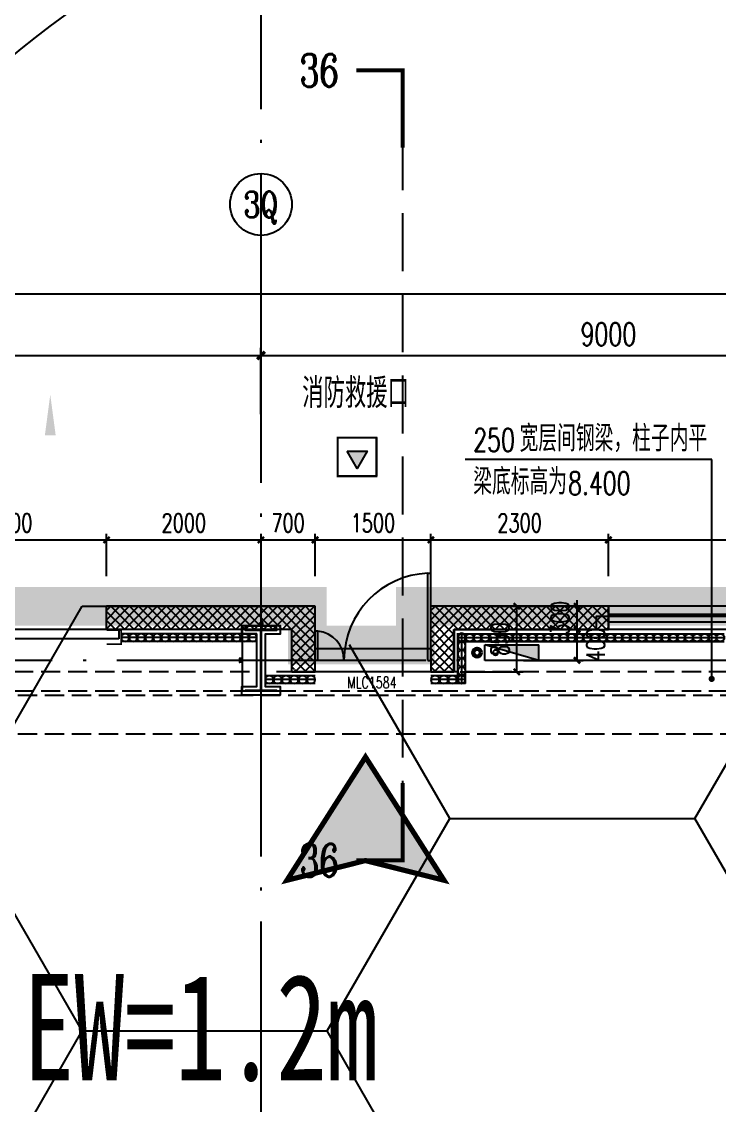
# Model space of a CAD drawing. Extents: x -821772 to -21949, y 506164 to 1049594.
# Drawn here: x -257955 to -248917, y 614957 to 628991 of the extents above; entities that cross this region are included whole.
import ezdxf
from ezdxf.enums import TextEntityAlignment as Align
from ezdxf.xclip import XClip

# ---------------------------------------------------------------- set-up
doc = ezdxf.new("R2010")
doc.units = 0
doc.header["$LTSCALE"] = 1000
doc.header["$MEASUREMENT"] = 0
doc.header["$XCLIPFRAME"] = 2
for name, pattern in [('10平面20250807_t3$0$10平面$0$DASH', [0.35, 0.25, -0.1]), ('10平面20250807_t3$0$DASH', [0.35, 0.25, -0.1]), ('10平面20250807_t3$0$DOTE', [2.42, 2, -0.2, 0.02, -0.2]), ('DASH', [0.35, 0.25, -0.1])]:
    doc.linetypes.add(name, pattern=pattern)
doc.layers.get('Defpoints').update_dxf_attribs({"color": 210})
doc.layers.add('1-防火分区线', color=201, linetype='DASH', lineweight=50)
doc.layers.add('10平面20250807_t3$0$LG-ZF消防', color=1, linetype='Continuous', lineweight=60)
for name, color, linetype in [('10平面20250807_t3$0$10平面$0$WINDOW', 8, 'Continuous'), ('10平面20250807_t3$0$10平面$0$WINDOW_TEXT', 8, 'Continuous'), ('10平面20250807_t3$0$A-AXIS-D', 8, 'Continuous'), ('10平面20250807_t3$0$A-AXIS-DOTE', 8, '10平面20250807_t3$0$DOTE'), ('10平面20250807_t3$0$A-AXIS-DP', 8, 'Continuous'), ('10平面20250807_t3$0$A-AXIS-SYMB', 8, 'Continuous'), ('10平面20250807_t3$0$A-HATCH-2', 8, 'Continuous'), ('10平面20250807_t3$0$A-HRAIL', 8, 'Continuous'), ('10平面20250807_t3$0$A-LIN-V', 8, 'Continuous'), ('10平面20250807_t3$0$A-SFCE', 8, 'Continuous'), ('10平面20250807_t3$0$A-TEXT', 8, 'Continuous'), ('10平面20250807_t3$0$A-WINDOW', 8, 'Continuous'), ('10平面20250807_t3$0$AS-COLN', 8, 'Continuous'), ('10平面20250807_t3$0$AS-WALL', 8, 'Continuous'), ('10平面20250807_t3$0$AS-结构边线层', 8, 'Continuous'), ('10平面20250807_t3$0$DIM_SYMB', 8, 'Continuous'), ('10平面20250807_t3$0$PUB_HATCH', 8, 'Continuous'), ('10平面20250807_t3$0$PUB_TEXT', 8, 'Continuous'), ('10平面20250807_t3$0$RP-N2-01$0$$0$A-WIND-J', 8, 'Continuous'), ('10平面20250807_t3$0$RP-N2-01$0$A-WIND-J', 8, 'Continuous'), ('10平面20250807_t3$0$SB_ZF消火栓', 10, 'Continuous'), ('10平面20250807_t3$0$SB_ZF消火栓M', 10, 'Continuous'), ('10平面20250807_t3$0$建-窗', 8, 'Continuous'), ('PUB_HATCH', 8, 'Continuous'), ('SPACE', 7, 'Continuous'), ('指示', 1, 'Continuous')]:
    doc.layers.add(name, color=color, linetype=linetype)
doc.styles.add('10平面20250807_t3$0$10平面$0$_TCH_WINDOW', font='SIMPLEX', dxfattribs={"height": 3.5, "bigfont": 'GBCBIG'})
doc.styles.add('10平面20250807_t3$0$_TCH_AXIS', font='COMPLEX', dxfattribs={"bigfont": 'GBCBIG'})
doc.styles.add('10平面20250807_t3$0$_TCH_DIM', font='SIMPLEX', dxfattribs={"bigfont": 'GBCBIG'})
doc.styles.add('10平面20250807_t3$0$_TCH_DIM_T3', font='SIMPLEX', dxfattribs={"width": 0.705882, "bigfont": 'GBCBIG'})
doc.styles.add('10平面20250807_t3$0$_TCH_LABEL', font='COMPLEX', dxfattribs={"bigfont": 'GBCBIG'})
doc.styles.add('黑体', font='simhei.ttf', dxfattribs={"width": 0.7})
doc.dimstyles.new('10平面20250807_t3$0$_TCH_ARCH&&10', dxfattribs={"dimtxt": 29.75, "dimasz": 10, "dimexe": 10, "dimexo": 10, "dimgap": 12.625, "dimtad": 1, "dimdec": 0, "dimzin": 0, "dimdsep": 46, "dimtxsty": '10平面20250807_t3$0$_TCH_DIM_T3', "dimblk": '10平面20250807_t3$0$_ArchTick', "dimcen": 0.09, "dimclrt": 7, "dimazin": 2, "dimtfac": 1, "dimtdec": 0, "dimtix": 1, "dimtmove": 2, "dimatfit": 3, "dimfxl": 0, "dimtolj": 1, "dimtzin": 0, "dimarcsym": 0})
doc.dimstyles.new('10平面20250807_t3$0$_TCH_ARCH&&100', dxfattribs={"dimtxt": 297.5, "dimasz": 100, "dimexe": 100, "dimexo": 100, "dimgap": 126.25, "dimtad": 1, "dimdec": 0, "dimzin": 0, "dimdsep": 46, "dimtxsty": '10平面20250807_t3$0$_TCH_DIM_T3', "dimblk": '10平面20250807_t3$0$_ArchTick', "dimcen": 0.09, "dimclrt": 7, "dimazin": 2, "dimtfac": 1, "dimtdec": 0, "dimtix": 1, "dimtmove": 2, "dimatfit": 3, "dimfxl": 0, "dimtolj": 1, "dimtzin": 0, "dimarcsym": 0})
doc.dimstyles.new('10平面20250807_t3$0$_TCH_ARCH&&80', dxfattribs={"dimtxt": 238, "dimasz": 80, "dimexe": 80, "dimexo": 80, "dimgap": 101, "dimtad": 1, "dimdec": 0, "dimzin": 0, "dimdsep": 46, "dimtxsty": '10平面20250807_t3$0$_TCH_DIM_T3', "dimblk": '10平面20250807_t3$0$_ArchTick', "dimcen": 0.09, "dimclrt": 7, "dimazin": 2, "dimtfac": 1, "dimtdec": 0, "dimtix": 1, "dimtmove": 2, "dimatfit": 3, "dimfxl": 0, "dimtolj": 1, "dimtzin": 0, "dimarcsym": 0})
pattern_1 = [(45, (60, 0), (-60.000061, 60.000061), []), (135, (60, 0), (-60.000061, -60.000061), [])]

# ---------------------------------------------------------------- blocks, each defined once
blk = doc.blocks.new('指示')
at = {"layer": '指示'}
blk.add_hatch(color=8, dxfattribs=at).paths.add_polyline_path([(-248568, -61667), (-245540, -56919), (-242513, -61667), (-245540, -60909)])
at = {"layer": '指示', "color": 240, "const_width": 200}
blk.add_lwpolyline([(-248568, -61667), (-245540, -56919), (-242513, -61667), (-245540, -60909)], close=True, dxfattribs=at)
blk = doc.blocks.new('10平面20250807_t3$0$_ArchTick')
at = {"color": 0, "linetype": 'ByBlock', "const_width": 0.4}
blk.add_lwpolyline([(-0.5, -0.5), (0.5, 0.5)], dxfattribs=at)
blk = doc.blocks.new('*D10058')
at = {"layer": '10平面20250807_t3$0$A-AXIS-D', "color": 0, "lineweight": -2}
for p, q in [((-43118, -180910), (-43118, -180052)), ((-43118, -180152), (-34118, -180152)), ((-34118, -180910), (-34118, -180052))]:
    blk.add_line(p, q, dxfattribs=at)
at = {"layer": 'Defpoints', "color": 0}
for p in [(-34118, -180152), (-43118, -181010), (-34118, -181010)]:
    blk.add_point(p, dxfattribs=at)
at = {"layer": '10平面20250807_t3$0$A-AXIS-D', "color": 0, "lineweight": -2, "xscale": 100, "yscale": 100, "zscale": 100, "rotation": 180}
blk.add_blockref('10平面20250807_t3$0$_ArchTick', (-43118, -180152), dxfattribs=at)
at = {"layer": '10平面20250807_t3$0$A-AXIS-D', "color": 0, "lineweight": -2, "xscale": 100, "yscale": 100, "zscale": 100}
blk.add_blockref('10平面20250807_t3$0$_ArchTick', (-34118, -180152), dxfattribs=at)
at = {"layer": '10平面20250807_t3$0$A-AXIS-D', "color": 7, "insert": (-38618, -179877), "char_height": 297.5, "attachment_point": 5, "style": '10平面20250807_t3$0$_TCH_DIM_T3'}
blk.add_mtext('\\A1;9000', dxfattribs=at)
blk = doc.blocks.new('*D10059')
at = {"layer": '10平面20250807_t3$0$A-AXIS-D', "color": 0, "lineweight": -2}
for p, q in [((-34118, -180910), (-34118, -180052)), ((-34118, -180152), (-25118, -180152)), ((-25118, -180910), (-25118, -180052))]:
    blk.add_line(p, q, dxfattribs=at)
at = {"layer": 'Defpoints', "color": 0}
for p in [(-25118, -180152), (-34118, -181010), (-25118, -181010)]:
    blk.add_point(p, dxfattribs=at)
at = {"layer": '10平面20250807_t3$0$A-AXIS-D', "color": 0, "lineweight": -2, "xscale": 100, "yscale": 100, "zscale": 100, "rotation": 180}
blk.add_blockref('10平面20250807_t3$0$_ArchTick', (-34118, -180152), dxfattribs=at)
at = {"layer": '10平面20250807_t3$0$A-AXIS-D', "color": 0, "lineweight": -2, "xscale": 100, "yscale": 100, "zscale": 100}
blk.add_blockref('10平面20250807_t3$0$_ArchTick', (-25118, -180152), dxfattribs=at)
at = {"layer": '10平面20250807_t3$0$A-AXIS-D', "color": 7, "insert": (-29618, -179877), "char_height": 297.5, "attachment_point": 5, "style": '10平面20250807_t3$0$_TCH_DIM_T3'}
blk.add_mtext('\\A1;9000', dxfattribs=at)
blk = doc.blocks.new('*D10074')
at = {"layer": '10平面20250807_t3$0$A-AXIS-D', "color": 0, "lineweight": -2}
for p, q in [((-93018, -180810), (-93018, -179252)), ((92682, -180810), (92682, -179252)), ((-93018, -179352), (92682, -179352))]:
    blk.add_line(p, q, dxfattribs=at)
at = {"layer": 'Defpoints', "color": 0}
for p in [(92682, -179352), (-93018, -180910), (92682, -180910)]:
    blk.add_point(p, dxfattribs=at)
at = {"layer": '10平面20250807_t3$0$A-AXIS-D', "color": 0, "lineweight": -2, "xscale": 100, "yscale": 100, "zscale": 100, "rotation": 180}
blk.add_blockref('10平面20250807_t3$0$_ArchTick', (-93018, -179352), dxfattribs=at)
at = {"layer": '10平面20250807_t3$0$A-AXIS-D', "color": 0, "lineweight": -2, "xscale": 100, "yscale": 100, "zscale": 100}
blk.add_blockref('10平面20250807_t3$0$_ArchTick', (92682, -179352), dxfattribs=at)
at = {"layer": '10平面20250807_t3$0$A-AXIS-D', "color": 7, "insert": (-168, -179077), "char_height": 297.5, "attachment_point": 5, "style": '10平面20250807_t3$0$_TCH_DIM_T3'}
blk.add_mtext('\\A1;185700', dxfattribs=at)
blk = doc.blocks.new('10平面20250807_t3$0$43243')
at = {"layer": '10平面20250807_t3$0$AS-结构边线层'}
blk.add_lwpolyline([(-225354, 620570), (-227454, 620570), (-227454, 621120), (-229294, 621120), (-229294, 621290), (-250514, 621290), (-250514, 621120), (-252354, 621120), (-252354, 620570), (-254454, 620570), (-254454, 621120), (-263994, 621120), (-263994, 621290), (-277514, 621290)], dxfattribs=at)
blk = doc.blocks.new('10平面20250807_t3$0$3243243')
at = {"layer": '10平面20250807_t3$0$A-AXIS-SYMB'}
for p, q in [((-249015.8, 623320), (-252210, 623320)), ((-249015.8, 620480), (-249015.8, 623320))]:
    blk.add_line(p, q, dxfattribs=at)
at = {"layer": '10平面20250807_t3$0$A-AXIS-SYMB', "const_width": 40}
blk.add_lwpolyline([(-249015.8, 620460, 1), (-249015.8, 620500, 1)], format="xyb", close=True, dxfattribs=at)
at = {"layer": '10平面20250807_t3$0$A-SFCE', "linetype": '10平面20250807_t3$0$DASH'}
for p, q in [((-255004.2, 620570), (-263604.2, 620570)), ((-255004.2, 620320), (-263604.2, 620320))]:
    blk.add_line(p, q, dxfattribs=at)
at = {"layer": '10平面20250807_t3$0$A-SFCE', "color": 2, "linetype": '10平面20250807_t3$0$DASH'}
for p, q in [((-246004.2, 620570), (-254704.2, 620570)), ((-246004.2, 620320), (-254704.2, 620320))]:
    blk.add_line(p, q, dxfattribs=at)
at = {"layer": '10平面20250807_t3$0$PUB_TEXT', "style": '10平面20250807_t3$0$_TCH_DIM'}
for s, p in [('宽层间钢梁，柱子内平', (-251505, 623425)), ('梁底标高为', (-252105, 622865))]:
    blk.add_text(s, height=337.59, dxfattribs=at).set_placement(p)
at = {"layer": '10平面20250807_t3$0$PUB_TEXT', "style": '10平面20250807_t3$0$_TCH_DIM', "width": 0.705882}
for s, p in [('250', (-252105, 623425)), ('8.400', (-250876.3, 622865))]:
    blk.add_text(s, height=297.5, dxfattribs=at).set_placement(p)
blk = doc.blocks.new('10平面20250807_t3$0$4324324')
at = {"layer": '10平面20250807_t3$0$A-HATCH-2', "linetype": '10平面20250807_t3$0$DASH'}
for p, q in [((-294754.2, 620270), (-135554.2, 620270)), ((-294754.2, 619770), (-135554.2, 619770))]:
    blk.add_line(p, q, dxfattribs=at)
blk = doc.blocks.new('*D10492')
at = {"layer": '10平面20250807_t3$0$A-AXIS-DP', "color": 0, "lineweight": -2}
for p, q in [((-165054, 621030), (-165054, 621079)), ((-165054, 621069), (-164654, 621069)), ((-164654, 621030), (-164654, 621079))]:
    blk.add_line(p, q, dxfattribs=at)
at = {"layer": 'Defpoints', "color": 0}
for p in [(-165054, 621020), (-164654, 621069), (-164654, 621020)]:
    blk.add_point(p, dxfattribs=at)
at = {"layer": '10平面20250807_t3$0$A-AXIS-DP', "color": 0, "lineweight": -2, "xscale": 10, "yscale": 10, "zscale": 10, "rotation": 180}
blk.add_blockref('10平面20250807_t3$0$_ArchTick', (-165054, 621069), dxfattribs=at)
at = {"layer": '10平面20250807_t3$0$A-AXIS-DP', "color": 0, "lineweight": -2, "xscale": 10, "yscale": 10, "zscale": 10}
blk.add_blockref('10平面20250807_t3$0$_ArchTick', (-164654, 621069), dxfattribs=at)
at = {"layer": '10平面20250807_t3$0$A-AXIS-DP', "color": 7, "insert": (-164854, 621096), "char_height": 29.8, "attachment_point": 5, "style": '10平面20250807_t3$0$_TCH_DIM_T3'}
blk.add_mtext('\\A1;400', dxfattribs=at)
blk = doc.blocks.new('*D10493')
at = {"layer": '10平面20250807_t3$0$A-AXIS-DP', "color": 0, "lineweight": -2}
for p, q in [((-165064, 621020), (-165105, 621020)), ((-165095, 620220), (-165095, 621020)), ((-165064, 620220), (-165105, 620220))]:
    blk.add_line(p, q, dxfattribs=at)
at = {"layer": 'Defpoints', "color": 0}
for p in [(-165095, 621020), (-165054, 621020), (-165054, 620220)]:
    blk.add_point(p, dxfattribs=at)
at = {"layer": '10平面20250807_t3$0$A-AXIS-DP', "color": 0, "lineweight": -2, "xscale": 10, "yscale": 10, "zscale": 10}
for p, rotation in [((-165095, 621020), 90), ((-165095, 620220), 270)]:
    blk.add_blockref('10平面20250807_t3$0$_ArchTick', p, dxfattribs=dict(at, rotation=rotation))
at = {"layer": '10平面20250807_t3$0$A-AXIS-DP', "color": 7, "insert": (-165123, 620620), "char_height": 29.8, "attachment_point": 5, "rotation": 90, "style": '10平面20250807_t3$0$_TCH_DIM_T3'}
blk.add_mtext('\\A1;800', dxfattribs=at)
blk = doc.blocks.new('10平面20250807_t3$0$RP-N2-01$0$$0$xfjy')
at = {"layer": '10平面20250807_t3$0$RP-N2-01$0$$0$A-WIND-J'}
h = blk.add_hatch(color=256, dxfattribs=at)
h.dxf.hatch_style = 1
h.paths.add_polyline_path([(1141876, -26214), (1142135, -26214), (1142005, -25989)])
at = {"layer": '10平面20250807_t3$0$RP-N2-01$0$$0$A-WIND-J', "const_width": 25}
blk.add_lwpolyline([(1141755, -25889), (1141755, -26389), (1142255, -26389), (1142255, -25889)], close=True, dxfattribs=at)
at = {"layer": '10平面20250807_t3$0$RP-N2-01$0$$0$A-WIND-J'}
for points in [[(1141755, -26389), (1142255, -26389), (1142255, -25889), (1141755, -25889)], [(1141876, -26214), (1142135, -26214), (1142005, -25989)]]:
    blk.add_lwpolyline(points, close=True, dxfattribs=at)
blk = doc.blocks.new('10平面20250807_t3$0$RP-N2-01$0$xfjy')
at = {"layer": '10平面20250807_t3$0$RP-N2-01$0$$0$A-WIND-J'}
blk.add_blockref('10平面20250807_t3$0$RP-N2-01$0$$0$xfjy', (0, 0), dxfattribs=at)
blk = doc.blocks.new('10平面20250807_t3$0$1232')
at = {"layer": '10平面20250807_t3$0$RP-N2-01$0$A-WIND-J', "xscale": -1, "rotation": 180}
blk.add_blockref('10平面20250807_t3$0$RP-N2-01$0$xfjy', (-1395615, 597215, 0), dxfattribs=at)
at = {"layer": '10平面20250807_t3$0$A-TEXT', "style": '10平面20250807_t3$0$_TCH_DIM'}
blk.add_text('消防救援口', height=384.1, dxfattribs=at).set_placement((-254321, 623989, 0))
blk = doc.blocks.new('10平面20250807_t3$0$3333')
at = {"layer": '10平面20250807_t3$0$A-SFCE', "const_width": 20}
blk.add_lwpolyline([(-227064, 766320), (-227064, 766510), (-227244, 766510), (-227244, 766320)], dxfattribs=at)
blk = doc.blocks.new('10平面20250807_t3$0$99平面图例外参$0$$LinePat$圆环')
for points in [[(0, 150), (300, 150)], [(0, 0), (300, 0)], [(0, -150), (300, -150)]]:
    blk.add_lwpolyline(points)
at = {"color": 0}
blk.add_circle((150, 0), 150, dxfattribs=at)
blk = doc.blocks.new('10平面20250807_t3$0$34242343243')
at = {"layer": '10平面20250807_t3$0$A-HRAIL', "yscale": 0.3333333333333333, "zscale": 0.3333333333333333}
for p, xscale, rotation in [((-256562, 621014), -0.3444737743800529, 359.999999999795), ((-256458, 621014), -0.3444737743800529, 359.999999999795), ((-256355, 621014), -0.3444737743800529, 359.999999999795), ((-256252, 621014), -0.3444737743800529, 359.999999999795), ((-256148, 621014), -0.3444737743800529, 359.999999999795), ((-256045, 621014), -0.3444737743800529, 359.999999999795), ((-255942, 621014), -0.3444737743800529, 359.999999999795), ((-255838, 621014), -0.3444737743800529, 359.999999999795), ((-255735, 621014), -0.3444737743800529, 359.999999999795), ((-255632, 621014), -0.3444737743800529, 359.999999999795), ((-255528, 621014), -0.3444737743800529, 359.999999999795), ((-255425, 621014), -0.3444737743800529, 359.999999999795), ((-255322, 621014), -0.3444737743800529, 359.999999999795), ((-255218, 621014), -0.3444737743800529, 359.999999999795), ((-255115, 621014), -0.3444737743800529, 359.999999999795), ((-255012, 621014), -0.3444737743800529, 359.999999999795), ((-254908, 621014), -0.3444737743800529, 359.999999999795), ((-252254, 620962), -0.3611111227129974, 270), ((-252304, 621014), 0.3384127419231498, 2.033568827363012e-10), ((-252203, 621014), 0.3384127419231498, 2.033568827363012e-10), ((-252101, 621014), 0.3384127419231498, 2.033568827363012e-10), ((-252000, 621014), 0.3384127419231498, 2.033568827363012e-10), ((-251898, 621014), 0.3384127419231498, 2.033568827363012e-10), ((-251797, 621014), 0.3384127419231498, 2.033568827363012e-10), ((-251695, 621014), 0.3384127419231498, 2.033568827363012e-10), ((-251594, 621014), 0.3384127419231498, 2.033568827363012e-10), ((-251492, 621014), 0.3384127419231498, 2.033568827363012e-10), ((-251390, 621014), 0.3384127419231498, 2.033568827363012e-10), ((-251289, 621014), 0.3384127419231498, 2.033568827363012e-10), ((-251187, 621014), 0.3384127419231498, 2.033568827363012e-10), ((-251086, 621014), 0.3384127419231498, 2.033568827363012e-10), ((-250984, 621014), 0.3384127419231498, 2.033568827363012e-10), ((-250883, 621014), 0.3384127419231498, 2.033568827363012e-10), ((-250781, 621014), 0.3384127419231498, 2.033568827363012e-10), ((-250680, 621014), 0.3384127419231498, 2.033568827363012e-10), ((-250578, 621014), 0.3384127419231498, 2.033568827363012e-10), ((-250477, 621014), 0.3384127419231498, 2.033568827363012e-10), ((-250375, 621014), 0.3384127419231498, 2.033568827363012e-10), ((-250274, 621014), 0.3384127419231498, 2.033568827363012e-10), ((-250172, 621014), 0.3384127419231498, 2.033568827363012e-10), ((-250071, 621014), 0.3384127419231498, 2.033568827363012e-10), ((-249969, 621014), 0.3384127419231498, 2.033568827363012e-10), ((-249868, 621014), 0.3384127419231498, 2.033568827363012e-10), ((-249766, 621014), 0.3384127419231498, 2.033568827363012e-10), ((-249665, 621014), 0.3384127419231498, 2.033568827363012e-10), ((-249563, 621014), 0.3384127419231498, 2.033568827363012e-10), ((-249462, 621014), 0.3384127419231498, 2.033568827363012e-10), ((-249360, 621014), 0.3384127419231498, 2.033568827363012e-10), ((-249258, 621014), 0.3384127419231498, 2.033568827363012e-10), ((-249157, 621014), 0.3384127419231498, 2.033568827363012e-10), ((-249055, 621014), 0.3384127419231498, 2.033568827363012e-10), ((-248954, 621014), 0.3384127419231498, 2.033568827363012e-10), ((-252254, 620853), -0.3611111227129974, 270), ((-252254, 620745), -0.3611111227129974, 270), ((-252254, 620637), -0.3611111227129974, 270), ((-252254, 620528), -0.3611111227129974, 270), ((-252254, 620420), -0.3611111227129974, 270)]:
    blk.add_blockref('10平面20250807_t3$0$99平面图例外参$0$$LinePat$圆环', p, dxfattribs=dict(at, xscale=xscale, rotation=rotation))
for p, xscale in [((-254693, 620470), -0.3588888661932368), ((-254585, 620470), -0.3588888661932368), ((-254477, 620470), -0.3588888661932368), ((-254370, 620470), -0.3588888661932368), ((-254262, 620470), -0.3588888661932368), ((-254154, 620470), -0.3588888661932368), ((-252542, 620470), -0.3749999999076196), ((-252429, 620470), -0.3749999999076196), ((-252317, 620470), -0.3749999999076196), ((-252204, 620470), -0.3749999999076196)]:
    blk.add_blockref('10平面20250807_t3$0$99平面图例外参$0$$LinePat$圆环', p, dxfattribs=dict(at, xscale=xscale))
at = {"layer": '10平面20250807_t3$0$A-SFCE', "xscale": -1, "rotation": 270}
blk.add_blockref('10平面20250807_t3$0$3333', (-1023175, 848174), dxfattribs=at)
blk = doc.blocks.new('10平面20250807_t3$0$A$C5D961328')
at = {"layer": '10平面20250807_t3$0$SB_ZF消火栓'}
blk.add_hatch(color=256, dxfattribs=at).paths.add_polyline_path([(0, 40), (700, 40), (700, 240)])
at = {"layer": '10平面20250807_t3$0$A-LIN-V', "ltscale": 500}
blk.add_circle((350, 40), 10001, dxfattribs=at)
at = {"layer": '10平面20250807_t3$0$SB_ZF消火栓'}
for p, q in [((700, 240), (0, 240)), ((0, 240), (0, 40)), ((700, 240), (0, 40)), ((700, 240), (700, 40)), ((0, 40), (700, 40))]:
    blk.add_line(p, q, dxfattribs=at)
at = {"layer": '10平面20250807_t3$0$SB_ZF消火栓', "color": 1}
blk.add_circle((140, 140), 32.5, dxfattribs=at)
blk = doc.blocks.new('10平面20250807_t3$0$we42342343234')
at = {"layer": '10平面20250807_t3$0$LG-ZF消防'}
blk.add_circle((-252055, 620820), 50, dxfattribs=at)
at = {"layer": '10平面20250807_t3$0$SB_ZF消火栓M', "xscale": -1, "rotation": 180}
blk.add_blockref('10平面20250807_t3$0$A$C5D961328', (-251955, 620960), dxfattribs=at)
blk = doc.blocks.new('10平面20250807_t3$0$234243242332')
at = {"layer": '10平面20250807_t3$0$SB_ZF消火栓'}
blk.add_blockref('10平面20250807_t3$0$we42342343234', (0, 0), dxfattribs=at)
blk = doc.blocks.new('*D11907')
at = {"layer": '10平面20250807_t3$0$A-AXIS-DP', "color": 0, "lineweight": -2}
for p, q in [((-251454, 621420), (-250680, 621420)), ((-250760, 621420), (-250760, 621500)), ((-250760, 621120), (-250760, 621420)), ((-251454, 621120), (-250680, 621120)), ((-250760, 621120), (-250760, 621040))]:
    blk.add_line(p, q, dxfattribs=at)
at = {"layer": 'Defpoints', "color": 0}
for p in [(-251534, 621420), (-250760, 621420), (-251534, 621120)]:
    blk.add_point(p, dxfattribs=at)
at = {"layer": '10平面20250807_t3$0$A-AXIS-DP', "color": 0, "lineweight": -2, "xscale": 80, "yscale": 80, "zscale": 80}
for p, rotation in [((-250760, 621420), 270), ((-250760, 621120), 90)]:
    blk.add_blockref('10平面20250807_t3$0$_ArchTick', p, dxfattribs=dict(at, rotation=rotation))
at = {"layer": '10平面20250807_t3$0$A-AXIS-DP', "color": 7, "insert": (-250980, 621270), "char_height": 238, "attachment_point": 5, "rotation": 90, "style": '10平面20250807_t3$0$_TCH_DIM_T3'}
blk.add_mtext('\\A1;300', dxfattribs=at)
blk = doc.blocks.new('*D11908')
at = {"layer": '10平面20250807_t3$0$A-AXIS-DP', "color": 0, "lineweight": -2}
for p, q in [((-251454, 621120), (-250680, 621120)), ((-250760, 620720), (-250760, 621120)), ((-251454, 620720), (-250680, 620720))]:
    blk.add_line(p, q, dxfattribs=at)
at = {"layer": 'Defpoints', "color": 0}
for p in [(-251534, 621120), (-250760, 621120), (-251534, 620720)]:
    blk.add_point(p, dxfattribs=at)
at = {"layer": '10平面20250807_t3$0$A-AXIS-DP', "color": 0, "lineweight": -2, "xscale": 80, "yscale": 80, "zscale": 80}
for p, rotation in [((-250760, 621120), 90), ((-250760, 620720), 270)]:
    blk.add_blockref('10平面20250807_t3$0$_ArchTick', p, dxfattribs=dict(at, rotation=rotation))
at = {"layer": '10平面20250807_t3$0$A-AXIS-DP', "color": 7, "insert": (-250520, 620920), "char_height": 238, "attachment_point": 5, "rotation": 90, "style": '10平面20250807_t3$0$_TCH_DIM_T3'}
blk.add_mtext('\\A1;400', dxfattribs=at)
blk = doc.blocks.new('*D11909')
at = {"layer": '10平面20250807_t3$0$A-AXIS-DP', "color": 0, "lineweight": -2}
for p, q in [((-252274, 621420), (-251460, 621420)), ((-251540, 620570), (-251540, 621420)), ((-252274, 620570), (-251460, 620570))]:
    blk.add_line(p, q, dxfattribs=at)
at = {"layer": 'Defpoints', "color": 0}
for p in [(-252354, 621420), (-251540, 621420), (-252354, 620570)]:
    blk.add_point(p, dxfattribs=at)
at = {"layer": '10平面20250807_t3$0$A-AXIS-DP', "color": 0, "lineweight": -2, "xscale": 80, "yscale": 80, "zscale": 80}
for p, rotation in [((-251540, 621420), 90), ((-251540, 620570), 270)]:
    blk.add_blockref('10平面20250807_t3$0$_ArchTick', p, dxfattribs=dict(at, rotation=rotation))
at = {"layer": '10平面20250807_t3$0$A-AXIS-DP', "color": 7, "insert": (-251760, 620995), "char_height": 238, "attachment_point": 5, "rotation": 90, "style": '10平面20250807_t3$0$_TCH_DIM_T3'}
blk.add_mtext('\\A1;850', dxfattribs=at)
blk = doc.blocks.new('*D12077')
at = {"layer": '10平面20250807_t3$0$A-AXIS-DP', "color": 0, "lineweight": -2}
for p, q in [((-259354, 621810), (-259354, 622360)), ((-259354, 622280), (-256854, 622280)), ((-256854, 621810), (-256854, 622360))]:
    blk.add_line(p, q, dxfattribs=at)
at = {"layer": 'Defpoints', "color": 0}
for p in [(-256854, 622280), (-259354, 621730), (-256854, 621730)]:
    blk.add_point(p, dxfattribs=at)
at = {"layer": '10平面20250807_t3$0$A-AXIS-DP', "color": 0, "lineweight": -2, "xscale": 80, "yscale": 80, "zscale": 80, "rotation": 180}
blk.add_blockref('10平面20250807_t3$0$_ArchTick', (-259354, 622280), dxfattribs=at)
at = {"layer": '10平面20250807_t3$0$A-AXIS-DP', "color": 0, "lineweight": -2, "xscale": 80, "yscale": 80, "zscale": 80}
blk.add_blockref('10平面20250807_t3$0$_ArchTick', (-256854, 622280), dxfattribs=at)
at = {"layer": '10平面20250807_t3$0$A-AXIS-DP', "color": 7, "insert": (-258104, 622500), "char_height": 238, "attachment_point": 5, "style": '10平面20250807_t3$0$_TCH_DIM_T3'}
blk.add_mtext('\\A1;2500', dxfattribs=at)
blk = doc.blocks.new('*D12078')
at = {"layer": '10平面20250807_t3$0$A-AXIS-DP', "color": 0, "lineweight": -2}
for p, q in [((-256854, 621810), (-256854, 622360)), ((-256854, 622280), (-254854, 622280)), ((-254854, 621810), (-254854, 622360))]:
    blk.add_line(p, q, dxfattribs=at)
at = {"layer": 'Defpoints', "color": 0}
for p in [(-254854, 622280), (-256854, 621730), (-254854, 621730)]:
    blk.add_point(p, dxfattribs=at)
at = {"layer": '10平面20250807_t3$0$A-AXIS-DP', "color": 0, "lineweight": -2, "xscale": 80, "yscale": 80, "zscale": 80, "rotation": 180}
blk.add_blockref('10平面20250807_t3$0$_ArchTick', (-256854, 622280), dxfattribs=at)
at = {"layer": '10平面20250807_t3$0$A-AXIS-DP', "color": 0, "lineweight": -2, "xscale": 80, "yscale": 80, "zscale": 80}
blk.add_blockref('10平面20250807_t3$0$_ArchTick', (-254854, 622280), dxfattribs=at)
at = {"layer": '10平面20250807_t3$0$A-AXIS-DP', "color": 7, "insert": (-255854, 622500), "char_height": 238, "attachment_point": 5, "style": '10平面20250807_t3$0$_TCH_DIM_T3'}
blk.add_mtext('\\A1;2000', dxfattribs=at)
blk = doc.blocks.new('*D12079')
at = {"layer": '10平面20250807_t3$0$A-AXIS-DP', "color": 0, "lineweight": -2}
for p, q in [((-254854, 621810), (-254854, 622360)), ((-254854, 622280), (-254154, 622280)), ((-254154, 621810), (-254154, 622360))]:
    blk.add_line(p, q, dxfattribs=at)
at = {"layer": 'Defpoints', "color": 0}
for p in [(-254154, 622280), (-254854, 621730), (-254154, 621730)]:
    blk.add_point(p, dxfattribs=at)
at = {"layer": '10平面20250807_t3$0$A-AXIS-DP', "color": 0, "lineweight": -2, "xscale": 80, "yscale": 80, "zscale": 80, "rotation": 180}
blk.add_blockref('10平面20250807_t3$0$_ArchTick', (-254854, 622280), dxfattribs=at)
at = {"layer": '10平面20250807_t3$0$A-AXIS-DP', "color": 0, "lineweight": -2, "xscale": 80, "yscale": 80, "zscale": 80}
blk.add_blockref('10平面20250807_t3$0$_ArchTick', (-254154, 622280), dxfattribs=at)
at = {"layer": '10平面20250807_t3$0$A-AXIS-DP', "color": 7, "insert": (-254504, 622500), "char_height": 238, "attachment_point": 5, "style": '10平面20250807_t3$0$_TCH_DIM_T3'}
blk.add_mtext('\\A1;700', dxfattribs=at)
blk = doc.blocks.new('*D12080')
at = {"layer": '10平面20250807_t3$0$A-AXIS-DP', "color": 0, "lineweight": -2}
for p, q in [((-254154, 621810), (-254154, 622360)), ((-254154, 622280), (-252654, 622280)), ((-252654, 621810), (-252654, 622360))]:
    blk.add_line(p, q, dxfattribs=at)
at = {"layer": 'Defpoints', "color": 0}
for p in [(-252654, 622280), (-254154, 621730), (-252654, 621730)]:
    blk.add_point(p, dxfattribs=at)
at = {"layer": '10平面20250807_t3$0$A-AXIS-DP', "color": 0, "lineweight": -2, "xscale": 80, "yscale": 80, "zscale": 80, "rotation": 180}
blk.add_blockref('10平面20250807_t3$0$_ArchTick', (-254154, 622280), dxfattribs=at)
at = {"layer": '10平面20250807_t3$0$A-AXIS-DP', "color": 0, "lineweight": -2, "xscale": 80, "yscale": 80, "zscale": 80}
blk.add_blockref('10平面20250807_t3$0$_ArchTick', (-252654, 622280), dxfattribs=at)
at = {"layer": '10平面20250807_t3$0$A-AXIS-DP', "color": 7, "insert": (-253404, 622500), "char_height": 238, "attachment_point": 5, "style": '10平面20250807_t3$0$_TCH_DIM_T3'}
blk.add_mtext('\\A1;1500', dxfattribs=at)
blk = doc.blocks.new('*D12081')
at = {"layer": '10平面20250807_t3$0$A-AXIS-DP', "color": 0, "lineweight": -2}
for p, q in [((-252654, 621810), (-252654, 622360)), ((-252654, 622280), (-250354, 622280)), ((-250354, 621810), (-250354, 622360))]:
    blk.add_line(p, q, dxfattribs=at)
at = {"layer": 'Defpoints', "color": 0}
for p in [(-250354, 622280), (-252654, 621730), (-250354, 621730)]:
    blk.add_point(p, dxfattribs=at)
at = {"layer": '10平面20250807_t3$0$A-AXIS-DP', "color": 0, "lineweight": -2, "xscale": 80, "yscale": 80, "zscale": 80, "rotation": 180}
blk.add_blockref('10平面20250807_t3$0$_ArchTick', (-252654, 622280), dxfattribs=at)
at = {"layer": '10平面20250807_t3$0$A-AXIS-DP', "color": 0, "lineweight": -2, "xscale": 80, "yscale": 80, "zscale": 80}
blk.add_blockref('10平面20250807_t3$0$_ArchTick', (-250354, 622280), dxfattribs=at)
at = {"layer": '10平面20250807_t3$0$A-AXIS-DP', "color": 7, "insert": (-251504, 622500), "char_height": 238, "attachment_point": 5, "style": '10平面20250807_t3$0$_TCH_DIM_T3'}
blk.add_mtext('\\A1;2300', dxfattribs=at)
blk = doc.blocks.new('*D12082')
at = {"layer": '10平面20250807_t3$0$A-AXIS-DP', "color": 0, "lineweight": -2}
for p, q in [((-250354, 621810), (-250354, 622360)), ((-250354, 622280), (-229454, 622280)), ((-229454, 621810), (-229454, 622360))]:
    blk.add_line(p, q, dxfattribs=at)
at = {"layer": 'Defpoints', "color": 0}
for p in [(-229454, 622280), (-250354, 621730), (-229454, 621730)]:
    blk.add_point(p, dxfattribs=at)
at = {"layer": '10平面20250807_t3$0$A-AXIS-DP', "color": 0, "lineweight": -2, "xscale": 80, "yscale": 80, "zscale": 80, "rotation": 180}
blk.add_blockref('10平面20250807_t3$0$_ArchTick', (-250354, 622280), dxfattribs=at)
at = {"layer": '10平面20250807_t3$0$A-AXIS-DP', "color": 0, "lineweight": -2, "xscale": 80, "yscale": 80, "zscale": 80}
blk.add_blockref('10平面20250807_t3$0$_ArchTick', (-229454, 622280), dxfattribs=at)
at = {"layer": '10平面20250807_t3$0$A-AXIS-DP', "color": 7, "insert": (-239904, 622500), "char_height": 238, "attachment_point": 5, "style": '10平面20250807_t3$0$_TCH_DIM_T3'}
blk.add_mtext('\\A1;20900', dxfattribs=at)
blk = doc.blocks.new('10平面20250807_t3$0$WINDOW2DLIB$DYNSTYLE$00000005')
at = {"color": 0}
for points in [[(-0.5, 0.5), (0.5, 0.5)], [(0.5, -0.5), (0.5, 0.5)], [(0.5, 0.16667), (-0.5, 0.16667)], [(0.5, -0.16667), (-0.5, -0.16667)], [(-0.5, -0.5), (0.5, -0.5)]]:
    blk.add_lwpolyline(points, dxfattribs=at)
blk = doc.blocks.new('10平面20250807_t3$0$10平面$0$$DorLib2D$00000126')
at = {"color": 0, "linetype": 'Continuous'}
for p, q in [((-0.532, 0.5), (-0.532, 0.9)), ((0.532, 0.9), (0.532, 0.5))]:
    blk.add_line(p, q, dxfattribs=at)
at = {"color": 0, "linetype": '10平面20250807_t3$0$10平面$0$DASH'}
for p, q in [((-0.532, 0.9), (0.532, 0.9)), ((-0.532, 0.5), (0.532, 0.5))]:
    blk.add_line(p, q, dxfattribs=at)
blk = doc.blocks.new('10平面20250807_t3$0$DOOR2DLIB$SYSLIB$00000123')
at = {"color": 0}
for p, q in [((0.475, -0.0014), (0.475, 0.7521)), ((0.475, 0.7521), (0.5, 0.7521)), ((0.5, -0.0014), (0.5, 0.7521)), ((-0.5, 0), (-0.5, 0.252)), ((-0.475, 0.252), (-0.5, 0.252)), ((-0.475, 0), (-0.475, 0.252)), ((-0.475, 0), (-0.5, 0)), ((0.475, -0.0014), (0.5, -0.0014))]:
    blk.add_line(p, q, dxfattribs=at)
for centre, radius, start, end in [((0.5046, -0.0019), 0.7546, 92.24927, 179.72377), ((-0.5008, 0.0026), 0.2508, 359.78987, 84.09744)]:
    blk.add_arc(centre, radius, start, end, dxfattribs=at)
blk = doc.blocks.new('10平面20250807_t3$0$dote')
at = {"layer": '10平面20250807_t3$0$A-AXIS-D'}
blk.add_circle((-34117.8, -178196), 400, dxfattribs=at)
at = {"layer": '10平面20250807_t3$0$A-AXIS-DOTE', "ltscale": 2}
for p, q in [((-34117.8, -264080), (-34117.8, -167560.7)), ((98696.4, -184100), (-97273.6, -184100))]:
    blk.add_line(p, q, dxfattribs=at)
at = {"layer": '10平面20250807_t3$0$DIM_SYMB', "linetype": '10平面20250807_t3$0$DASH', "ltscale": 3}
blk.add_line((-32283.6, -177260.1), (-32283.6, -185890.1), dxfattribs=at)
at = {"layer": '10平面20250807_t3$0$DIM_SYMB', "const_width": 50}
for points in [[(-32883.6, -176460.1), (-32283.6, -176460.1), (-32283.6, -177460.1)], [(-32283.6, -185690.1), (-32283.6, -186690.1), (-32883.6, -186690.1)]]:
    blk.add_lwpolyline(points, dxfattribs=at)
at = {"layer": '10平面20250807_t3$0$PUB_TEXT', "style": '10平面20250807_t3$0$_TCH_LABEL', "width": 0.705882}
for p in [(-33619.3, -176672.6), (-33619.3, -186902.6)]:
    blk.add_text('36', height=425, dxfattribs=at).set_placement(p)
at = {"layer": '10平面20250807_t3$0$PUB_TEXT', "style": '10平面20250807_t3$0$_TCH_AXIS', "width": 0.807692}
blk.add_text('3Q', height=333.94, dxfattribs=at).set_placement((-34342.6, -178363), (-33893, -178363), align=Align.FIT)
at = {"layer": '10平面20250807_t3$0$A-AXIS-D'}
for base, p1, p2, picture, middle in [((92682.2, -179352.2), (-93017.8, -180910.2), (92682.2, -180910.2), '*D10074', (-167.8, -179077.2)), ((-34117.8, -180152.2), (-43117.8, -181010.2), (-34117.8, -181010.2), '*D10058', (-38617.8, -179877.2)), ((-25117.8, -180152.2), (-34117.8, -181010.2), (-25117.8, -181010.2), '*D10059', (-29617.8, -179877.2))]:
    dim = blk.add_linear_dim(base=base, p1=p1, p2=p2, angle=0, dimstyle='10平面20250807_t3$0$_TCH_ARCH&&100', override={"dimgap": 0}, dxfattribs=at)
    dim.commit()
    dim.dimension.update_dxf_attribs({"geometry": picture, "text_midpoint": middle, "dimtype": 129})
blk = doc.blocks.new('10平面20250807_t3$0$w42343243')
at = {"layer": '10平面20250807_t3$0$A-HATCH-2'}
blk.add_lwpolyline([(-165104.2, 621070), (-164604.2, 621070), (-164604.2, 620958), (-164800.2, 620958), (-164800.2, 620282), (-164604.2, 620282), (-164604.2, 620170), (-165104.2, 620170), (-165104.2, 620282), (-164908.2, 620282), (-164908.2, 620958), (-165104.2, 620958)], close=True, dxfattribs=at)
at = {"layer": '10平面20250807_t3$0$AS-COLN', "color": 3}
blk.add_lwpolyline([(-165054.2, 621020), (-164654.2, 621020), (-164654.2, 621008), (-164850.2, 621008), (-164850.2, 620232), (-164654.2, 620232), (-164654.2, 620220), (-165054.2, 620220), (-165054.2, 620232), (-164858.2, 620232), (-164858.2, 621008), (-165054.2, 621008)], close=True, dxfattribs=at)
at = {"layer": '10平面20250807_t3$0$A-AXIS-DP'}
for p1, p2, distance, picture, middle in [((-165054.2, 620220), (-165054.2, 621020), 41.2, '*D10493', (-165122.9, 620620)), ((-165054.2, 621020), (-164654.2, 621020), 48.8, '*D10492', (-164854.2, 621096.2))]:
    dim = blk.add_aligned_dim(p1=p1, p2=p2, distance=distance, dimstyle='10平面20250807_t3$0$_TCH_ARCH&&10', dxfattribs=at)
    dim.commit()
    dim.dimension.update_dxf_attribs({"geometry": picture, "text_midpoint": middle})
blk = doc.blocks.new('10平面20250807_t3$0$42343')
at = {"layer": '10平面20250807_t3$0$A-WINDOW'}
blk.add_blockref('10平面20250807_t3$0$w42343243', (-90000, 100), dxfattribs=at)
blk = doc.blocks.new('10平面20250807_t3')
at = {"layer": '10平面20250807_t3$0$PUB_HATCH'}
h = blk.add_hatch(dxfattribs=at)
h.set_pattern_fill('多孔材料', color=256, scale=30, style=0)
h.set_pattern_definition(pattern_1)
h.paths.add_polyline_path([(-254454.2, 621119.9), (-254154.2, 621419.9), (-256854.2, 621419.9), (-256854.2, 621119.9)])
h = blk.add_hatch(dxfattribs=at)
h.set_pattern_fill('多孔材料', color=256, scale=30, style=0)
h.set_pattern_definition(pattern_1)
h.paths.add_polyline_path([(-254454.2, 620569.9), (-254154.2, 620869.9), (-254154.2, 621419.9), (-254454.2, 621119.9)])
h = blk.add_hatch(dxfattribs=at)
h.set_pattern_fill('多孔材料', color=256, scale=30, style=0)
h.set_pattern_definition(pattern_1)
h.paths.add_polyline_path([(-252354.2, 621119.9), (-250354.2, 621119.9), (-250354.2, 621419.9), (-252654.2, 621419.9)])
h = blk.add_hatch(dxfattribs=at)
h.set_pattern_fill('多孔材料', color=256, scale=30, style=0)
h.set_pattern_definition(pattern_1)
h.paths.add_polyline_path([(-252654.2, 620869.9), (-252354.2, 620569.9), (-252354.2, 621119.9), (-252654.2, 621419.9)])
h = blk.add_hatch(dxfattribs=at)
h.set_pattern_fill('多孔材料', color=256, scale=30, style=0)
h.set_pattern_definition(pattern_1)
h.paths.add_polyline_path([(-254454.2, 620569.9), (-254154.2, 620569.9), (-254154.2, 620869.9)])
h = blk.add_hatch(dxfattribs=at)
h.set_pattern_fill('多孔材料', color=256, scale=30, style=0)
h.set_pattern_definition(pattern_1)
h.paths.add_polyline_path([(-252654.2, 620869.9), (-252654.2, 620569.9), (-252354.2, 620569.9)])
at = {"layer": '10平面20250807_t3$0$10平面$0$WINDOW'}
blk.add_line((-252654.2, 620869.9), (-254154.2, 620869.9), dxfattribs=at)
at = {"layer": '10平面20250807_t3$0$A-AXIS-SYMB'}
blk.add_lwpolyline([(-257584.2, 622700, 0, 0, 0), (-257584.2, 624160, 0, 140, 0), (-257584.2, 623635, 0, 0, 0)], format="xyseb", dxfattribs=at)
at = {"layer": '10平面20250807_t3$0$AS-WALL'}
for p, q in [((-254154.2, 621419.9), (-256854.2, 621419.9)), ((-256854.2, 621119.9), (-256854.2, 621419.9)), ((-254154.2, 620869.9), (-254154.2, 621419.9)), ((-250354.2, 621419.9), (-252654.2, 621419.9)), ((-252654.2, 620869.9), (-252654.2, 621419.9)), ((-250354.2, 621119.9), (-250354.2, 621419.9)), ((-254454.2, 621119.9), (-256854.2, 621119.9)), ((-254454.2, 620569.9), (-254454.2, 621119.9)), ((-252354.2, 621119.9), (-250354.2, 621119.9)), ((-252354.2, 620569.9), (-252354.2, 621119.9)), ((-254154.2, 620569.9), (-254154.2, 620869.9)), ((-252654.2, 620869.9), (-252654.2, 620569.9)), ((-254454.2, 620569.9), (-254154.2, 620569.9)), ((-252654.2, 620569.9), (-252354.2, 620569.9))]:
    blk.add_line(p, q, dxfattribs=at)
blk.add_blockref('10平面20250807_t3$0$1232', (0, 0))
at = {"layer": '10平面20250807_t3$0$10平面$0$WINDOW'}
ref = blk.add_blockref('10平面20250807_t3$0$DOOR2DLIB$SYSLIB$00000123', (-253404.2, 620719.9), dxfattribs=dict(at, xscale=-1500, yscale=-1500, zscale=300, rotation=179.9999999999555))
ref.add_attrib('A', 'MLC1584', (-253736.7, 620358.1), dxfattribs={"layer": '10平面20250807_t3$0$10平面$0$WINDOW_TEXT', "ltscale": 500, "height": 148.75, "rotation": 360, "style": '10平面20250807_t3$0$10平面$0$_TCH_WINDOW', "width": 0.705882})
ref = blk.add_blockref('10平面20250807_t3$0$10平面$0$$DorLib2D$00000126', (-259354.2, 621269.9), dxfattribs=dict(at, xscale=5000, yscale=300, zscale=300, rotation=179.9999999999992))
ref.add_attrib('A', 'JLM5050', (-259655.4, 621265.6), dxfattribs={"layer": '10平面20250807_t3$0$10平面$0$WINDOW_TEXT', "ltscale": 500, "height": 148.75, "rotation": 360, "style": '10平面20250807_t3$0$10平面$0$_TCH_WINDOW', "width": 0.705882})
at = {"layer": '10平面20250807_t3$0$A-AXIS-DP'}
blk.add_blockref('10平面20250807_t3$0$3243243', (0, 0), dxfattribs=at)
at = {"layer": '10平面20250807_t3$0$A-WINDOW'}
for name in ['10平面20250807_t3$0$43243', '10平面20250807_t3$0$42343', '10平面20250807_t3$0$4324324']:
    blk.add_blockref(name, (0, 0), dxfattribs=at)
at = {"layer": '10平面20250807_t3$0$AS-WALL'}
blk.add_blockref('10平面20250807_t3$0$dote', (-220736.4, 804820), dxfattribs=at)
at = {"layer": '10平面20250807_t3$0$DIM_SYMB'}
blk.add_blockref('10平面20250807_t3$0$34242343243', (0, 0), dxfattribs=at)
at = {"layer": '10平面20250807_t3$0$SB_ZF消火栓', "linetype": 'Continuous'}
blk.add_blockref('10平面20250807_t3$0$234243242332', (0, 0), dxfattribs=at)
at = {"layer": '10平面20250807_t3$0$建-窗', "xscale": -20900, "yscale": -300, "zscale": 300, "rotation": 359.9999999994902}
blk.add_blockref('10平面20250807_t3$0$WINDOW2DLIB$DYNSTYLE$00000005', (-239904.2, 621269.9), dxfattribs=at)
at = {"layer": '10平面20250807_t3$0$A-AXIS-DP'}
for p1, p2, distance, picture, middle in [((-259354.2, 621729.9), (-256854.2, 621729.9), 550, '*D12077', (-258104.2, 622499.9)), ((-256854.2, 621729.9), (-254854.2, 621729.9), 550, '*D12078', (-255854.2, 622499.9)), ((-254854.2, 621729.9), (-254154.2, 621729.9), 550, '*D12079', (-254504.2, 622499.9)), ((-254154.2, 621729.9), (-252654.2, 621729.9), 550, '*D12080', (-253404.2, 622499.9)), ((-252654.2, 621729.9), (-250354.2, 621729.9), 550, '*D12081', (-251504.2, 622499.9)), ((-250354.2, 621729.9), (-229454.2, 621729.9), 550, '*D12082', (-239904.2, 622499.9)), ((-252354.2, 620569.9), (-252354.2, 621419.9), -814.2, '*D11909', (-251760, 620994.9)), ((-251534.2, 621119.9), (-251534.2, 621419.9), -774.2, '*D11907', (-250980, 621269.9))]:
    dim = blk.add_aligned_dim(p1=p1, p2=p2, distance=distance, dimstyle='10平面20250807_t3$0$_TCH_ARCH&&80', dxfattribs=at)
    dim.commit()
    dim.dimension.update_dxf_attribs({"geometry": picture, "text_midpoint": middle})
dim = blk.add_linear_dim(base=(-250760, 621119.9), p1=(-251534.2, 620719.9), p2=(-251534.2, 621119.9), angle=90, dimstyle='10平面20250807_t3$0$_TCH_ARCH&&80', dxfattribs=at)
dim.commit()
dim.dimension.update_dxf_attribs({"geometry": '*D11908', "text_midpoint": (-250520, 620919.9), "dimtype": 129})

msp = doc.modelspace()

# ---------------------------------------------------------------- block references
at = {"ltscale": 100}
ref = msp.add_blockref('10平面20250807_t3', (0, 0), dxfattribs=at)
XClip(ref).set_block_clipping_path([(-386212.6353242097, 506163.79756496), (-21948.7593967821, 884998.2285294847)])

# ---------------------------------------------------------------- next in the draw order: hatches: boundary and pattern name
at = {"layer": 'PUB_HATCH', "ltscale": 5000}
h = msp.add_hatch(dxfattribs=at)
h.set_pattern_fill('HONEY', color=8, scale=2000)
h.set_pattern_definition([(0, (0, 0), (4762.5, 2749.63), [3175, -6350]), (120, (0, 0), (-4762.499, 2749.631), [3175, -6350]), (60, (0, 0), (0.0006, 5499.261), [-6350, 3175])])
h.paths.add_polyline_path([(-252854.2, 548219.9), (-252854.2, 548720), (-254254.2, 548720), (-254254.2, 548219.9), (-313754.2, 548219.9), (-313754.2, 567383.2), (-296221.3, 621420), (-254254.2, 621420), (-254254.2, 620920), (-252854.2, 620920), (-252854.2, 621420), (-200254.2, 621420), (-200254.2, 620920), (-198854.2, 620920), (-198854.2, 621420), (-146254.2, 621420), (-146254.2, 620920), (-144854.2, 620920), (-144854.2, 621420), (-128054.2, 621420), (-128054.2, 548219.9), (-144854.2, 548219.9), (-144854.2, 548720), (-146254.2, 548720), (-146254.2, 548219.9), (-198854.2, 548219.9), (-198854.2, 548720), (-200254.2, 548720), (-200254.2, 548219.9)])

# ---------------------------------------------------------------- next in the draw order: linework, layer by layer
at = {"layer": '1-防火分区线', "color": 1, "linetype": 'DASH', "ltscale": 5, "const_width": 500}
msp.add_lwpolyline([(-146254.2, 548219.9), (-198854.2, 548219.9), (-198854.2, 548720), (-200254.2, 548720), (-200254.2, 548219.9), (-252854.2, 548219.9), (-252854.2, 548720), (-254254.2, 548720), (-254254.2, 548219.9), (-313754.2, 548219.9), (-313754.2, 567383.2), (-296221.3, 621420), (-296221.3, 621420), (-254254.2, 621420), (-254254.2, 620920), (-252854.2, 620920), (-252854.2, 621420), (-200254.2, 621420), (-200254.2, 620920), (-198854.2, 620920), (-198854.2, 621420), (-146254.2, 621420)], dxfattribs=at)

# ---------------------------------------------------------------- next in the draw order: block references
at = {"layer": '指示', "xscale": 0.3359999999217689, "yscale": 0.3359999999217689, "zscale": 0.3359999999217689, "rotation": 4.4475711012034e-05}
msp.add_blockref('指示', (-170999.3, 638592.6), dxfattribs=at)

# ---------------------------------------------------------------- next in the draw order: texts
at = {"layer": 'SPACE', "style": '黑体', "width": 0.7}
msp.add_text('EW=1.2m', height=1375.11, dxfattribs=at).set_placement((-257930.1, 615282))

doc.saveas('drawing.dxf')
